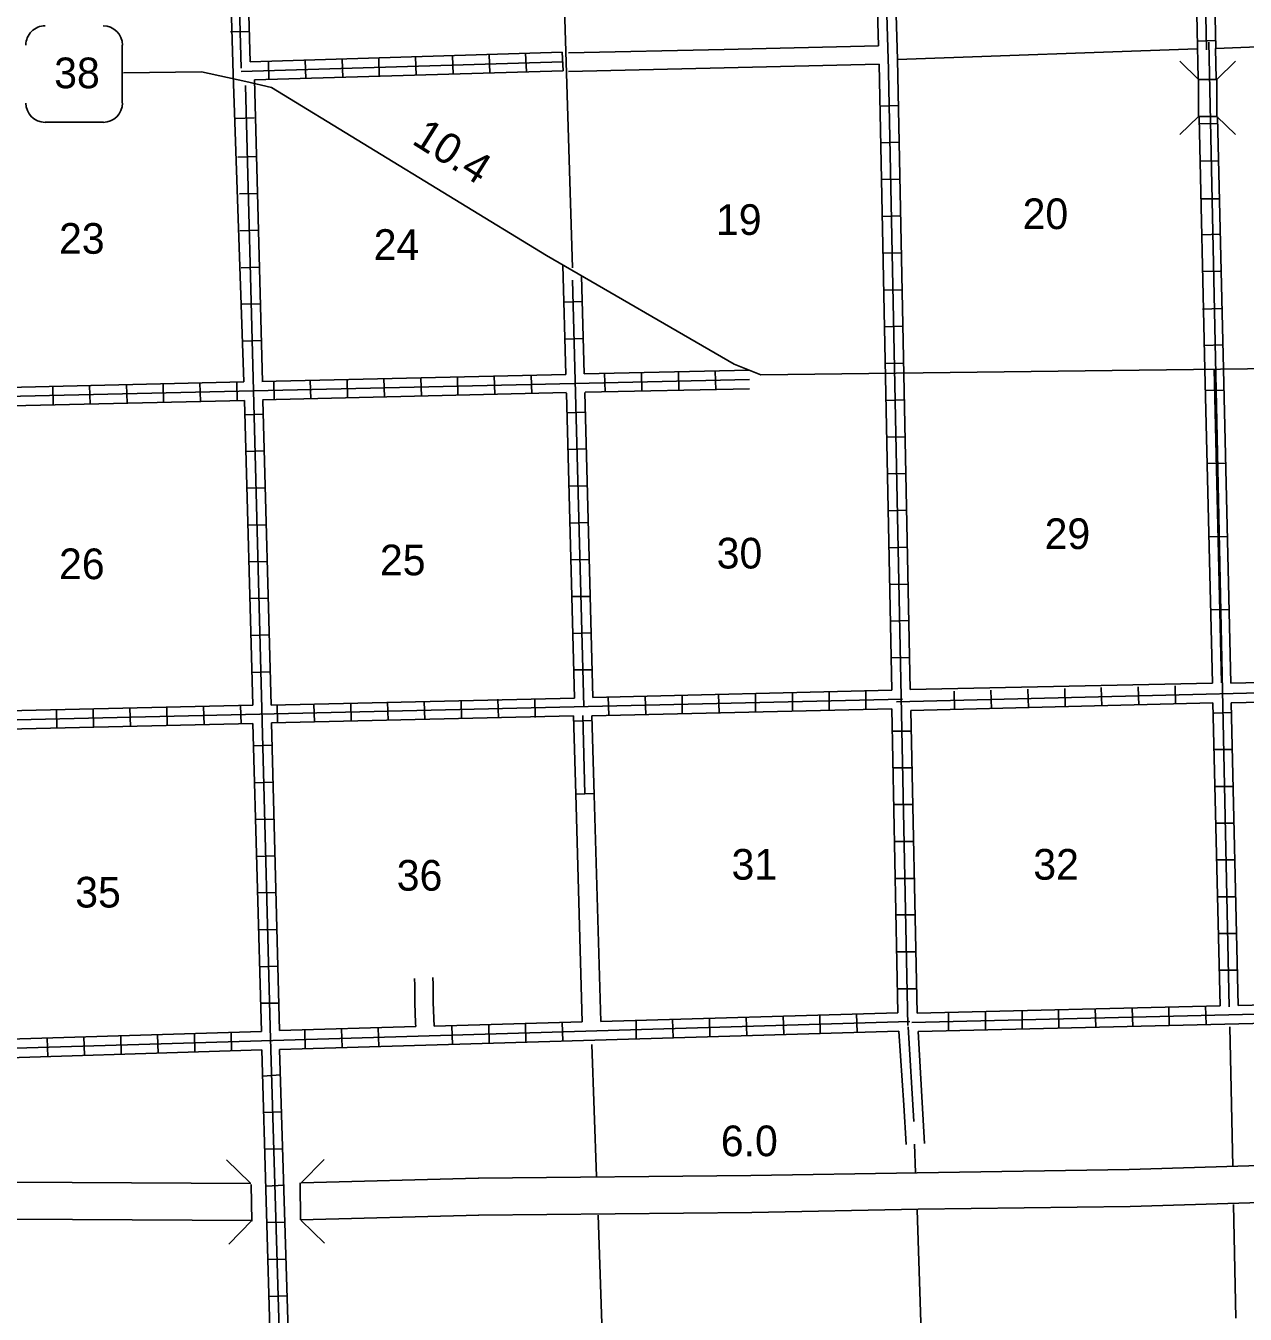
# Model space of a CAD drawing. Extents: x 1881594 to 2243936, y 15775045 to 16151935.
# Drawn here: x 2094538 to 2114423, y 15865191 to 15886200 of the extents above; entities that cross this region are included whole.
import ezdxf

# ---------------------------------------------------------------- set-up
doc = ezdxf.new("R2010")
doc.units = 0
for name, color, linetype in [('L10', 7, 'Continuous'), ('L11', 7, 'Continuous'), ('L13', 7, 'Continuous'), ('L14', 7, 'Continuous'), ('L18', 7, 'Continuous'), ('L28', 7, 'Continuous'), ('L3', 7, 'Continuous'), ('L4', 7, 'Continuous'), ('L5', 7, 'Continuous'), ('L8', 7, 'Continuous'), ('L9', 7, 'Continuous')]:
    doc.layers.add(name, color=color, linetype=linetype)

msp = doc.modelspace()

# ---------------------------------------------------------------- linework, layer by layer
at = {"layer": 'L10'}
for p, q in [((2103386, 15885757), (2105925, 15885815)), ((2103386, 15885456), (2105927, 15885514))]:
    msp.add_line(p, q, dxfattribs=at)
for points in [[(2108776, 15869806), (2108854, 15868601)], [(2109088, 15869801), (2109155, 15868644)]]:
    msp.add_lwpolyline(points, dxfattribs=at)
at = {"layer": 'L11'}
for p, q in [((2105925, 15885815), (2108444, 15885873)), ((2105927, 15885514), (2108454, 15885572)), ((2103613, 15869959), (2103507, 15873671)), ((2103914, 15869964), (2103808, 15873663))]:
    msp.add_line(p, q, dxfattribs=at)
for points in [[(2100896, 15869881), (2100894, 15869937), (2100881, 15870269), (2100881, 15870559), (2100876, 15870667)], [(2101196, 15869889), (2101181, 15870274), (2101181, 15870565), (2101176, 15870681)], [(2108854, 15868601), (2108895, 15867957)], [(2109155, 15868644), (2109194, 15867975)]]:
    msp.add_lwpolyline(points, dxfattribs=at)
at = {"layer": 'L13'}
for p, q in [((2113945, 15885831), (2118995, 15886016)), ((2108754, 15885653), (2113639, 15885826)), ((2114220, 15867599), (2114172, 15869875)), ((2103771, 15869590), (2103845, 15867435)), ((2109046, 15867499), (2109031, 15867965)), ((2109146, 15864727), (2109072, 15866891)), ((2114271, 15865129), (2114230, 15866981)), ((2103871, 15866807), (2103945, 15864669))]:
    msp.add_line(p, q, dxfattribs=at)
at = {"layer": 'L18'}
for p, q in [((2113660, 15885324), (2113359, 15885625)), ((2113961, 15885324), (2114262, 15885625)), ((2113660, 15885324), (2113961, 15885324)), ((2113660, 15884722), (2113660, 15885324)), ((2113961, 15884722), (2113961, 15885324)), ((2113660, 15884722), (2113359, 15884426)), ((2113660, 15884722), (2113961, 15884722)), ((2113961, 15884722), (2114262, 15884426))]:
    msp.add_line(p, q, dxfattribs=at)
for points in [[(2097810, 15867710), (2098196, 15867335)], [(2099030, 15867335), (2099405, 15867715)], [(2098222, 15866707), (2098211, 15867309)], [(2099019, 15866733), (2099014, 15867335)], [(2097847, 15866332), (2098222, 15866717)], [(2099030, 15866722), (2099410, 15866348)]]:
    msp.add_lwpolyline(points, dxfattribs=at)
at = {"layer": 'L3'}
for p, q in [((2096110, 15884944), (2096110, 15885884)), ((2096131, 15885435), (2097404, 15885451)), ((2097404, 15885451), (2098127, 15885292)), ((2098127, 15885292), (2098544, 15885192)), ((2098544, 15885192), (2103027, 15882452)), ((2094853, 15884627), (2095804, 15884627)), ((2103027, 15882452), (2106089, 15880683)), ((2106089, 15880683), (2106522, 15880509)), ((2106522, 15880509), (2115994, 15880625))]:
    msp.add_line(p, q, dxfattribs=at)
for centre, start, end in [((2094854, 15885885), 90.0011, 180.0011), ((2095799, 15885885), 0.0011, 90.0011), ((2094854, 15884940), 180.0011, 270.0011), ((2095799, 15884940), 270.0011, 0.0011)]:
    msp.add_arc(centre, 315, start, end, dxfattribs=at)
at = {"layer": 'L4'}
msp.add_lwpolyline([(2103185, 15890900), (2103454, 15882251)], dxfattribs=at)
at = {"layer": 'L5'}
for points in [[(2112530, 15867551), (2119088, 15867752)], [(2101918, 15867409), (2106363, 15867451), (2109072, 15867499), (2112530, 15867551)], [(2091712, 15867314), (2093343, 15867351), (2098206, 15867324)], [(2099030, 15867335), (2101913, 15867409)], [(2112546, 15866950), (2119104, 15867150)], [(2101918, 15866807), (2106379, 15866849), (2109088, 15866902), (2112546, 15866950)], [(2091728, 15866717), (2093343, 15866749), (2098222, 15866722)], [(2099019, 15866733), (2101928, 15866807)]]:
    msp.add_lwpolyline(points, dxfattribs=at)
at = {"layer": 'L8'}
for p, q in [((2098180, 15886106), (2097879, 15886100)), ((2113935, 15885958), (2113639, 15885947)), ((2102689, 15885752), (2102704, 15885451)), ((2103285, 15885768), (2103301, 15885467)), ((2098496, 15885625), (2098502, 15885324)), ((2099093, 15885641), (2099104, 15885340)), ((2099695, 15885657), (2099706, 15885356)), ((2100297, 15885673), (2100302, 15885377)), ((2100894, 15885694), (2100904, 15885393)), ((2101495, 15885710), (2101506, 15885409)), ((2102097, 15885731), (2102103, 15885435)), ((2108771, 15884902), (2108470, 15884891)), ((2098264, 15884701), (2097963, 15884690)), ((2113961, 15884606), (2113660, 15884601)), ((2108776, 15884300), (2108481, 15884289)), ((2098296, 15884067), (2097995, 15884057)), ((2113977, 15883999), (2113676, 15883994)), ((2108797, 15883698), (2108496, 15883693)), ((2098322, 15883466), (2098021, 15883460)), ((2113993, 15883381), (2113697, 15883376)), ((2108803, 15883101), (2108502, 15883091)), ((2098328, 15882869), (2098027, 15882858)), ((2114019, 15882800), (2113718, 15882790)), ((2108819, 15882499), (2108518, 15882494)), ((2098343, 15882267), (2098048, 15882256)), ((2114014, 15882198), (2113718, 15882193)), ((2108829, 15881897), (2108528, 15881892)), ((2098364, 15881665), (2098064, 15881660)), ((2103613, 15881702), (2103312, 15881691)), ((2114030, 15881591), (2113729, 15881581)), ((2108845, 15881301), (2108544, 15881290)), ((2098380, 15881068), (2098079, 15881058)), ((2103628, 15881100), (2103328, 15881089)), ((2114051, 15881000), (2113755, 15880989)), ((2108856, 15880699), (2108555, 15880693)), ((2102187, 15880192), (2102177, 15880493)), ((2102789, 15880197), (2102778, 15880498)), ((2103988, 15880234), (2103977, 15880535)), ((2104584, 15880239), (2104579, 15880540)), ((2105186, 15880261), (2105181, 15880556)), ((2105788, 15880266), (2105777, 15880567)), ((2094985, 15880023), (2094980, 15880324)), ((2095587, 15880033), (2095577, 15880334)), ((2096189, 15880049), (2096179, 15880350)), ((2096786, 15880065), (2096781, 15880366)), ((2097388, 15880076), (2097377, 15880377)), ((2097984, 15880092), (2097979, 15880393)), ((2098586, 15880107), (2098581, 15880408)), ((2099188, 15880118), (2099178, 15880419)), ((2099785, 15880134), (2099779, 15880435)), ((2100387, 15880150), (2100376, 15880451)), ((2100989, 15880160), (2100978, 15880456)), ((2101585, 15880176), (2101580, 15880477)), ((2108861, 15880102), (2108560, 15880092)), ((2098412, 15879865), (2098111, 15879859)), ((2103660, 15879901), (2103359, 15879891)), ((2108877, 15879500), (2108576, 15879490)), ((2098428, 15879268), (2098127, 15879257)), ((2103676, 15879300), (2103380, 15879289)), ((2108887, 15878898), (2108586, 15878893)), ((2098444, 15878666), (2098143, 15878661)), ((2103697, 15878698), (2103396, 15878692)), ((2108903, 15878302), (2108602, 15878291)), ((2098460, 15878064), (2098164, 15878059)), ((2103713, 15878101), (2103412, 15878090)), ((2108914, 15877700), (2108613, 15877689)), ((2098470, 15877467), (2098169, 15877457)), ((2103718, 15877499), (2103423, 15877494)), ((2108929, 15877098), (2108628, 15877092)), ((2098486, 15876865), (2098185, 15876860)), ((2103739, 15876897), (2103438, 15876892)), ((2108935, 15876501), (2108639, 15876491)), ((2103755, 15876300), (2103454, 15876290)), ((2098502, 15876269), (2098206, 15876258)), ((2108956, 15875899), (2108655, 15875894)), ((2098518, 15875667), (2098222, 15875656)), ((2103771, 15875699), (2103470, 15875699)), ((2104035, 15875260), (2104046, 15874959)), ((2104637, 15875266), (2104647, 15874965)), ((2105239, 15875281), (2105244, 15874980)), ((2105835, 15875297), (2105846, 15875002)), ((2106437, 15875308), (2106437, 15875007)), ((2107039, 15875324), (2107039, 15875023)), ((2107636, 15875340), (2107636, 15875044)), ((2108238, 15875350), (2108238, 15875049)), ((2109679, 15875350), (2109684, 15875049)), ((2110276, 15875366), (2110286, 15875065)), ((2110878, 15875382), (2110888, 15875081)), ((2111480, 15875392), (2111485, 15875091)), ((2112076, 15875408), (2112087, 15875107)), ((2112678, 15875424), (2112689, 15875123)), ((2113280, 15875440), (2113285, 15875139)), ((2095038, 15875049), (2095043, 15874748)), ((2095635, 15875060), (2095645, 15874759)), ((2096237, 15875076), (2096247, 15874775)), ((2096839, 15875091), (2096844, 15874790)), ((2097435, 15875102), (2097446, 15874801)), ((2098037, 15875118), (2098048, 15874817)), ((2098639, 15875134), (2098644, 15874833)), ((2099236, 15875139), (2099246, 15874843)), ((2099838, 15875160), (2099843, 15874859)), ((2100439, 15875176), (2100445, 15874875)), ((2101036, 15875181), (2101047, 15874885)), ((2101638, 15875202), (2101643, 15874901)), ((2102235, 15875218), (2102245, 15874917)), ((2102837, 15875223), (2102847, 15874922)), ((2114209, 15875002), (2113914, 15874991)), ((2108972, 15874701), (2108671, 15874701)), ((2098555, 15874468), (2098254, 15874458)), ((2114220, 15874400), (2113919, 15874400)), ((2108988, 15874099), (2108687, 15874099)), ((2098570, 15873866), (2098269, 15873856)), ((2114236, 15873798), (2113935, 15873798)), ((2108993, 15873502), (2108697, 15873502)), ((2098586, 15873264), (2098285, 15873259)), ((2114246, 15873201), (2113945, 15873201)), ((2109014, 15872900), (2108713, 15872900)), ((2098602, 15872668), (2098301, 15872657)), ((2114262, 15872599), (2113961, 15872599)), ((2109019, 15872298), (2108718, 15872298)), ((2098613, 15872066), (2098312, 15872061)), ((2114267, 15871997), (2113972, 15871997)), ((2109035, 15871702), (2108734, 15871702)), ((2098628, 15871464), (2098328, 15871459)), ((2114288, 15871401), (2113988, 15871401)), ((2109046, 15871100), (2108745, 15871100)), ((2098644, 15870867), (2098343, 15870857)), ((2114294, 15870799), (2113993, 15870799)), ((2109061, 15870498), (2108760, 15870498)), ((2098660, 15870265), (2098364, 15870265)), ((2113185, 15869901), (2113180, 15870202)), ((2113787, 15869917), (2113776, 15870218)), ((2104494, 15869685), (2104489, 15869986)), ((2105096, 15869700), (2105086, 15870001)), ((2105693, 15869716), (2105688, 15870017)), ((2106295, 15869732), (2106284, 15870033)), ((2106897, 15869758), (2106886, 15870059)), ((2107493, 15869774), (2107488, 15870075)), ((2108095, 15869790), (2108085, 15870091)), ((2109584, 15869817), (2109584, 15870118)), ((2110186, 15869827), (2110186, 15870123)), ((2110788, 15869843), (2110788, 15870139)), ((2111385, 15869859), (2111379, 15870160)), ((2111986, 15869875), (2111976, 15870176)), ((2112588, 15869885), (2112578, 15870181)), ((2097895, 15869484), (2097889, 15869785)), ((2099093, 15869526), (2099088, 15869827)), ((2099695, 15869542), (2099684, 15869843)), ((2100297, 15869558), (2100286, 15869859)), ((2101495, 15869590), (2101485, 15869890)), ((2102097, 15869605), (2102087, 15869906)), ((2102694, 15869626), (2102689, 15869922)), ((2103296, 15869648), (2103285, 15869949)), ((2094896, 15869389), (2094885, 15869690)), ((2095498, 15869415), (2095487, 15869716)), ((2096094, 15869431), (2096089, 15869732)), ((2096696, 15869447), (2096685, 15869748)), ((2097293, 15869468), (2097287, 15869764)), ((2098396, 15869072), (2098697, 15869093)), ((2098412, 15868481), (2098713, 15868491)), ((2098428, 15867884), (2098729, 15867889)), ((2098454, 15867282), (2098755, 15867293)), ((2098470, 15866686), (2098771, 15866691)), ((2098486, 15866084), (2098787, 15866089)), ((2098502, 15865482), (2098803, 15865492))]:
    msp.add_line(p, q, dxfattribs=at)
for points in [[(2113792, 15885810), (2113481, 15901634)], [(2108602, 15885657), (2108127, 15901492)], [(2098048, 15885509), (2097763, 15896000)], [(2113639, 15886127), (2113539, 15890968)], [(2113945, 15885831), (2113834, 15890974)], [(2097921, 15885409), (2097768, 15890599)], [(2098196, 15885614), (2098053, 15890609)], [(2108444, 15885873), (2108338, 15889490)], [(2108751, 15885653), (2108639, 15889485)], [(2113655, 15885335), (2113639, 15886127)], [(2098196, 15885614), (2103285, 15885768)], [(2114162, 15870202), (2113829, 15885931)], [(2113951, 15885335), (2113941, 15885831)], [(2098048, 15885456), (2103296, 15885614)], [(2108660, 15875366), (2108454, 15885572)], [(2108919, 15869901), (2108602, 15885710)], [(2108961, 15875376), (2108754, 15885653)], [(2098095, 15880393), (2097921, 15885409)], [(2098269, 15885319), (2103301, 15885467)], [(2098528, 15869669), (2098122, 15885224)], [(2098396, 15880398), (2098269, 15885319)], [(2113767, 15880598), (2113671, 15884706)], [(2114068, 15880601), (2113972, 15884717)], [(2103343, 15880514), (2103296, 15882299)], [(2103639, 15875102), (2103454, 15882050)], [(2103644, 15880525), (2103602, 15882124)], [(2098386, 15880398), (2103343, 15880514)], [(2103644, 15880525), (2106337, 15880583)], [(2087789, 15880007), (2106337, 15880435)], [(2093106, 15880276), (2098095, 15880393)], [(2103660, 15880224), (2106337, 15880282)], [(2093111, 15879975), (2098106, 15880092)], [(2098238, 15875123), (2098106, 15880092)], [(2098396, 15880102), (2103354, 15880218)], [(2098539, 15875123), (2098401, 15880092)], [(2103486, 15875239), (2103354, 15880208)], [(2103787, 15875250), (2103655, 15880218)], [(2108961, 15875376), (2113887, 15875482)], [(2114188, 15875482), (2119352, 15875593)], [(2098539, 15875123), (2103486, 15875239)], [(2103787, 15875250), (2108660, 15875366)], [(2108734, 15875176), (2119278, 15875440)], [(2114193, 15875160), (2119378, 15875276)], [(2087868, 15874732), (2108834, 15875218)], [(2093288, 15875006), (2098238, 15875123)], [(2103771, 15874949), (2108660, 15875065)], [(2108760, 15870107), (2108660, 15875065)], [(2108972, 15875033), (2113893, 15875160)], [(2109072, 15870102), (2108972, 15875033)], [(2114014, 15870218), (2113893, 15875160)], [(2114310, 15870223), (2114193, 15875160)], [(2087868, 15874584), (2098243, 15874822)], [(2098380, 15869801), (2098243, 15874822)], [(2098544, 15874833), (2103470, 15874949)], [(2098676, 15869817), (2098544, 15874833)], [(2108988, 15869949), (2119547, 15870202)], [(2109072, 15870102), (2114014, 15870218)], [(2114310, 15870223), (2119547, 15870350)], [(2103914, 15869964), (2108760, 15870107)], [(2109088, 15869801), (2119547, 15870049)], [(2093095, 15869489), (2108956, 15869964)], [(2093179, 15869645), (2098380, 15869801)], [(2098676, 15869817), (2100896, 15869881)], [(2098676, 15869510), (2108776, 15869806)], [(2101196, 15869889), (2103613, 15869959)], [(2108929, 15869875), (2109019, 15868333)], [(2098687, 15864389), (2098528, 15869685)], [(2093221, 15869342), (2098386, 15869500)], [(2098528, 15864568), (2098386, 15869500)], [(2098829, 15864568), (2098676, 15869510)]]:
    msp.add_lwpolyline(points, dxfattribs=at)
at = {"layer": 'L9'}
for p, q in [((2114037, 15875486), (2113917, 15880601)), ((2114074, 15880261), (2113776, 15880254)), ((2114102, 15879068), (2113804, 15879061)), ((2114130, 15877875), (2113832, 15877868)), ((2114158, 15876682), (2113860, 15876675)), ((2103507, 15873671), (2103470, 15874949)), ((2103473, 15874864), (2103772, 15874872)), ((2103657, 15873675), (2103620, 15874953)), ((2103808, 15873663), (2103771, 15874949)), ((2103507, 15873671), (2103806, 15873680))]:
    msp.add_line(p, q, dxfattribs=at)
for points in [[(2113887, 15875482), (2113767, 15880598)], [(2114188, 15875482), (2114068, 15880601)]]:
    msp.add_lwpolyline(points, dxfattribs=at)

# ---------------------------------------------------------------- texts
at = {"layer": 'L14'}
for s, p in [('19', (2105793, 15882790)), ('20', (2110793, 15882885)), ('23', (2095080, 15882483)), ('24', (2100212, 15882383)), ('29', (2111152, 15877668)), ('30', (2105804, 15877351)), ('26', (2095080, 15877177)), ('25', (2100313, 15877240)), ('31', (2106047, 15872277)), ('32', (2110967, 15872277)), ('36', (2100587, 15872098)), ('35', (2095344, 15871823))]:
    msp.add_text(s, height=500, rotation=360, dxfattribs=at).set_placement(p)
at = {"layer": 'L28'}
for s, rotation, p in [('10.4', 327.8032, (2100814, 15884289)), ('6.0', 360, (2105872, 15867768))]:
    msp.add_text(s, height=500, rotation=rotation, dxfattribs=at).set_placement(p)
at = {"layer": 'L3'}
msp.add_text('38', height=500, rotation=360, dxfattribs=at).set_placement((2095001, 15885182))

doc.saveas('drawing.dxf')
